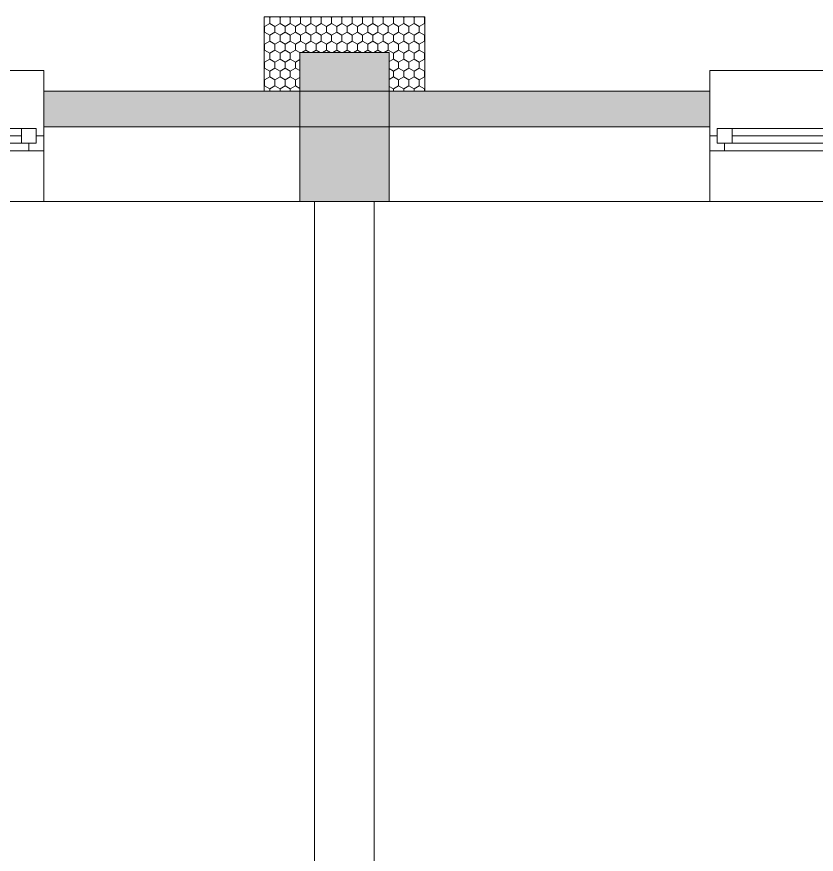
# Model space of a CAD drawing. Header units: feet. Extents: x 2791058 to 2855058, y -67651 to -26651.
# Drawn here: x 2831666 to 2834351, y -47065 to -44253 of the extents above; entities that cross this region are included whole.
import ezdxf

# ---------------------------------------------------------------- set-up
doc = ezdxf.new("R2010")
doc.units = ezdxf.units.FT
doc.header["$MEASUREMENT"] = 0
for name, color, linetype, lineweight in [('0_muret e jashtme_Pen_No__1', 7, 'Continuous', 0), ('0_muret e jashtme_Pen_No__19', 255, 'Continuous', 0), ('ARCHICAD Windows_Pen_No__20', 1, 'Continuous', 0)]:
    doc.layers.add(name, color=color, linetype=linetype, lineweight=lineweight)
doc.layers.add('0_muret e jashtme_Pen_No__14', color=7, linetype='Continuous', lineweight=0, true_color=0xbd8b17)
pattern_1 = [(90, (2247653.822, -76224.967), (-34.6410162, 0), [20, -40]), (90, (2247636.502, -76194.967), (-34.6410162, 0), [20, -40]), (150, (2247653.822, -76204.967), (17.320508, 30), [20, -40]), (150, (2247619.18, -76204.967), (17.320508, 30), [20, -40]), (210, (2247653.822, -76224.967), (-17.320508, 30), [20, -40]), (210, (2247619.18, -76224.967), (-17.320508, 30), [20, -40])]

# ---------------------------------------------------------------- blocks, each defined once
blk = doc.blocks.new('Window 22_2')
at = {"layer": 'ARCHICAD Windows_Pen_No__20', "color": 1, "linetype": 'Continuous', "lineweight": 0}
for p, q in [((-800, 150), (-800, 220)), ((-800, 220), (800, 220)), ((800, 220), (800, 150)), ((-800, 150), (-800, 30)), ((800, 150), (800, 30)), ((-800, 30), (-800, 0)), ((800, 30), (800, 0)), ((-800, 0), (-775, 0)), ((-800, 0), (-800, -50)), ((-800, 0), (-800, -50)), ((-775, 25), (-725, 25)), ((-775, -25), (-775, 25)), ((-775, 0), (-775, -25)), ((-725, 25), (725, 25)), ((-725, 25), (-725, -25)), ((-725, 25), (725, 25)), ((-725, 0), (725, 0)), ((725, -25), (725, 25)), ((725, 25), (775, 25)), ((775, 25), (775, -25)), ((775, -25), (775, 0)), ((775, 0), (800, 0)), ((800, 0), (800, -50)), ((800, 0), (800, -50)), ((-775, -25), (-750, -25)), ((-725, -25), (-775, -25)), ((-750, -25), (-750, -50)), ((725, -25), (-725, -25)), ((775, -25), (725, -25)), ((750, -50), (750, -25)), ((750, -25), (775, -25)), ((-750, -50), (-800, -50)), ((-800, -50), (-800, -220)), ((750, -50), (-750, -50)), ((800, -50), (750, -50)), ((800, -50), (800, -220)), ((-800, -220), (800, -220))]:
    blk.add_line(p, q, dxfattribs=at)

msp = doc.modelspace()

# ---------------------------------------------------------------- hatches: boundary and pattern name
at = {"layer": '0_muret e jashtme_Pen_No__14', "linetype": 'Continuous', "lineweight": 0, "true_color": 0xbd8b17}
h = msp.add_hatch(dxfattribs=at)
h.set_pattern_fill('STYROFOAM_SM_INSULATION', color=42, style=0, pattern_type=2)
h.set_pattern_definition(pattern_1)
h.paths.add_polyline_path([(2833036.457, -44502.699), (2833036.457, -44252.699), (2832496.457, -44252.699), (2832496.457, -44502.699), (2832616.457, -44502.699), (2832616.457, -44372.699), (2832916.457, -44372.699), (2832916.457, -44502.699)])
h = msp.add_hatch(dxfattribs=at)
h.set_pattern_fill('STYROFOAM_SM_INSULATION', color=42, style=0, pattern_type=2)
h.set_pattern_definition(pattern_1)
h.paths.add_polyline_path([(2833993.303, -44502.699), (2831756.397, -44502.699), (2831756.397, -44622.699), (2833993.303, -44622.699)])
at = {"layer": '0_muret e jashtme_Pen_No__19', "linetype": 'Continuous', "lineweight": 0}
msp.add_hatch(color=255, dxfattribs=at).paths.add_polyline_path([(2832916.457, -44872.699), (2832916.457, -44372.699), (2832616.457, -44372.699), (2832616.457, -44872.699)])

# ---------------------------------------------------------------- linework, layer by layer
at = {"layer": '0_muret e jashtme_Pen_No__1', "color": 7, "linetype": 'Continuous', "lineweight": 0}
for p, q in [((2831756.397, -44502.699), (2831756.397, -44622.699)), ((2833993.303, -44502.699), (2833993.303, -44622.699)), ((2833993.303, -44622.699), (2831756.397, -44622.699)), ((2831756.397, -44622.699), (2831756.397, -44652.699)), ((2833993.303, -44622.699), (2833993.303, -44652.699)), ((2831756.397, -44652.699), (2831756.397, -44702.699)), ((2833993.303, -44652.699), (2833993.303, -44702.699)), ((2831756.397, -44702.699), (2831756.397, -44872.699)), ((2833993.303, -44702.699), (2833993.303, -44872.699))]:
    msp.add_line(p, q, dxfattribs=at)
at = {"layer": '0_muret e jashtme_Pen_No__1', "color": 7, "linetype": 'Continuous', "lineweight": 0, "flags": 128}
for points in [[(2833036.457, -44502.699), (2833036.457, -44252.699), (2832496.457, -44252.699), (2832496.457, -44502.699), (2832616.457, -44502.699), (2832616.457, -44372.699), (2832916.457, -44372.699), (2832916.457, -44502.699)], [(2832916.457, -44872.699), (2832916.457, -44372.699), (2832616.457, -44372.699), (2832616.457, -44872.699)]]:
    msp.add_lwpolyline(points, close=True, dxfattribs=at)
for points in [[(2833993.303, -44502.699), (2831756.397, -44502.699)], [(2831756.397, -44872.699), (2832666.457, -44872.699)], [(2832666.457, -44872.699), (2832666.457, -48722.699)], [(2832866.457, -44872.699), (2833993.303, -44872.699)], [(2832866.457, -48722.699), (2832866.457, -44872.699)]]:
    msp.add_lwpolyline(points, dxfattribs=at)

# ---------------------------------------------------------------- block references
at = {"layer": 'ARCHICAD Windows_Pen_No__20', "color": 1, "linetype": 'Continuous', "lineweight": 0, "xscale": -1, "zscale": 1000}
for p in [(2830956.397, -44652.699), (2834793.303, -44652.699)]:
    msp.add_blockref('Window 22_2', p, dxfattribs=at)

doc.saveas('drawing.dxf')
